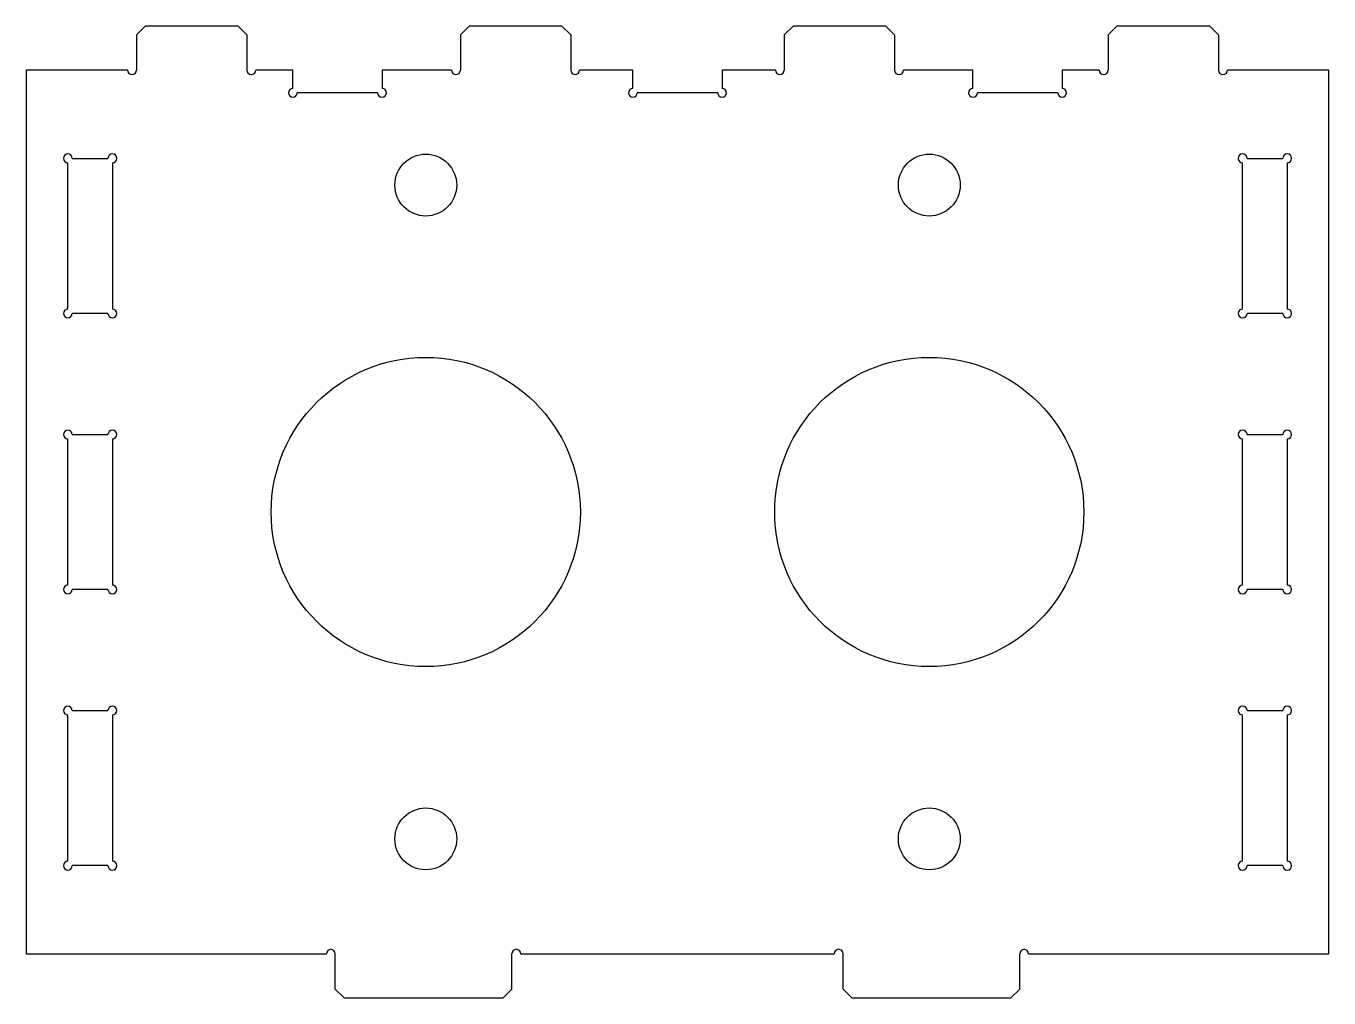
# Model space of a CAD drawing. Extents: x 199 to 494, y 242 to 462.
import ezdxf

# ---------------------------------------------------------------- set-up
doc = ezdxf.new("R2010")
doc.units = 0
doc.linetypes.add('SLD-CONTINUA', pattern=[0])
doc.layers.get('0').update_dxf_attribs({"linetype": 'CONTINUOUS'})

msp = doc.modelspace()

# ---------------------------------------------------------------- linework, layer by layer
at = {"color": 7, "linetype": 'SLD-CONTINUA'}
for p, q in [((226.47, 461.76), (224.47, 459.76)), ((247.47, 461.76), (226.47, 461.76)), ((249.47, 459.76), (247.47, 461.76)), ((299.8, 461.76), (297.8, 459.76)), ((320.8, 461.76), (299.8, 461.76)), ((322.8, 459.76), (320.8, 461.76)), ((373.13, 461.76), (371.13, 459.76)), ((394.13, 461.76), (373.13, 461.76)), ((396.13, 459.76), (394.13, 461.76)), ((446.47, 461.76), (444.47, 459.76)), ((467.47, 461.76), (446.47, 461.76)), ((469.47, 459.76), (467.47, 461.76)), ((224.47, 459.76), (224.47, 451.76)), ((249.47, 459.76), (249.47, 451.76)), ((297.8, 459.76), (297.8, 451.76)), ((322.8, 459.76), (322.8, 451.76)), ((371.13, 459.76), (371.13, 451.76)), ((396.13, 459.76), (396.13, 451.76)), ((444.47, 459.76), (444.47, 451.76)), ((469.47, 459.76), (469.47, 451.76)), ((199.47, 451.76), (199.47, 251.76)), ((222.47, 451.76), (199.47, 451.76)), ((259.87, 451.76), (251.47, 451.76)), ((259.87, 447.66), (259.87, 451.76)), ((280.07, 451.76), (280.07, 447.66)), ((295.8, 451.76), (280.07, 451.76)), ((336.87, 451.76), (324.8, 451.76)), ((336.87, 447.66), (336.87, 451.76)), ((357.07, 451.76), (357.07, 447.66)), ((369.13, 451.76), (357.07, 451.76)), ((413.87, 451.76), (398.13, 451.76)), ((413.87, 447.66), (413.87, 451.76)), ((434.07, 451.76), (434.07, 447.66)), ((442.47, 451.76), (434.07, 451.76)), ((494.47, 451.76), (471.47, 451.76)), ((494.47, 251.76), (494.47, 451.76)), ((279.07, 446.66), (260.87, 446.66)), ((356.07, 446.66), (337.87, 446.66)), ((433.07, 446.66), (414.87, 446.66)), ((208.92, 397.71), (208.92, 430.81)), ((209.92, 431.81), (218.02, 431.81)), ((219.02, 430.81), (219.02, 397.71)), ((474.92, 397.71), (474.92, 430.81)), ((475.92, 431.81), (484.02, 431.81)), ((485.02, 430.81), (485.02, 397.71)), ((218.02, 396.71), (209.92, 396.71)), ((484.02, 396.71), (475.92, 396.71)), ((209.92, 369.31), (218.02, 369.31)), ((475.92, 369.31), (484.02, 369.31)), ((208.92, 335.21), (208.92, 368.31)), ((219.02, 368.31), (219.02, 335.21)), ((474.92, 335.21), (474.92, 368.31)), ((485.02, 368.31), (485.02, 335.21)), ((218.02, 334.21), (209.92, 334.21)), ((484.02, 334.21), (475.92, 334.21)), ((209.92, 306.81), (218.02, 306.81)), ((475.92, 306.81), (484.02, 306.81)), ((208.92, 272.71), (208.92, 305.81)), ((219.02, 305.81), (219.02, 272.71)), ((474.92, 272.71), (474.92, 305.81)), ((485.02, 305.81), (485.02, 272.71)), ((218.02, 271.71), (209.92, 271.71)), ((484.02, 271.71), (475.92, 271.71)), ((199.47, 251.76), (267.47, 251.76)), ((269.47, 243.76), (269.47, 251.76)), ((309.47, 243.76), (309.47, 251.76)), ((311.47, 251.76), (382.47, 251.76)), ((384.47, 243.76), (384.47, 251.76)), ((424.47, 243.76), (424.47, 251.76)), ((426.47, 251.76), (494.47, 251.76)), ((269.47, 243.76), (271.47, 241.76)), ((307.47, 241.76), (309.47, 243.76)), ((384.47, 243.76), (386.47, 241.76)), ((422.47, 241.76), (424.47, 243.76)), ((271.47, 241.76), (307.47, 241.76)), ((386.47, 241.76), (422.47, 241.76))]:
    msp.add_line(p, q, dxfattribs=at)
for centre, radius in [((289.97, 425.76), 7), ((403.97, 425.76), 7), ((289.97, 351.76), 35), ((403.97, 351.76), 35), ((289.97, 277.76), 7), ((403.97, 277.76), 7)]:
    msp.add_circle(centre, radius, dxfattribs=at)
for centre, start, end in [((223.47, 451.76), 180, 0), ((250.47, 451.76), 180, 0), ((296.8, 451.76), 180, 0), ((323.8, 451.76), 180, 0), ((370.13, 451.76), 180, 0), ((397.13, 451.76), 180, 0), ((443.47, 451.76), 180, 0), ((470.47, 451.76), 180, 0), ((259.87, 446.66), 90, 0), ((280.07, 446.66), 180, 90), ((336.87, 446.66), 90, 0), ((357.07, 446.66), 180, 90), ((413.87, 446.66), 90, 0), ((434.07, 446.66), 180, 90), ((208.92, 431.81), 360, 270), ((219.02, 431.81), 270, 180), ((474.92, 431.81), 0, 270), ((485.02, 431.81), 270, 180), ((208.92, 396.71), 90, 0), ((219.02, 396.71), 180, 90), ((474.92, 396.71), 90, 0), ((485.02, 396.71), 180, 90), ((208.92, 369.31), 0, 270), ((219.02, 369.31), 270, 180), ((474.92, 369.31), 0, 270), ((485.02, 369.31), 270, 180), ((208.92, 334.21), 90, 0), ((219.02, 334.21), 180, 90), ((474.92, 334.21), 90, 0), ((485.02, 334.21), 180, 90), ((208.92, 306.81), 0, 270), ((219.02, 306.81), 270, 180), ((474.92, 306.81), 0, 270), ((485.02, 306.81), 270, 180), ((208.92, 271.71), 90, 0), ((219.02, 271.71), 180, 90), ((474.92, 271.71), 90, 0), ((485.02, 271.71), 180, 90), ((268.47, 251.76), 0, 180), ((310.47, 251.76), 0, 180), ((383.47, 251.76), 0, 180), ((425.47, 251.76), 0, 180)]:
    msp.add_arc(centre, 1, start, end, dxfattribs=at)

doc.saveas('drawing.dxf')
